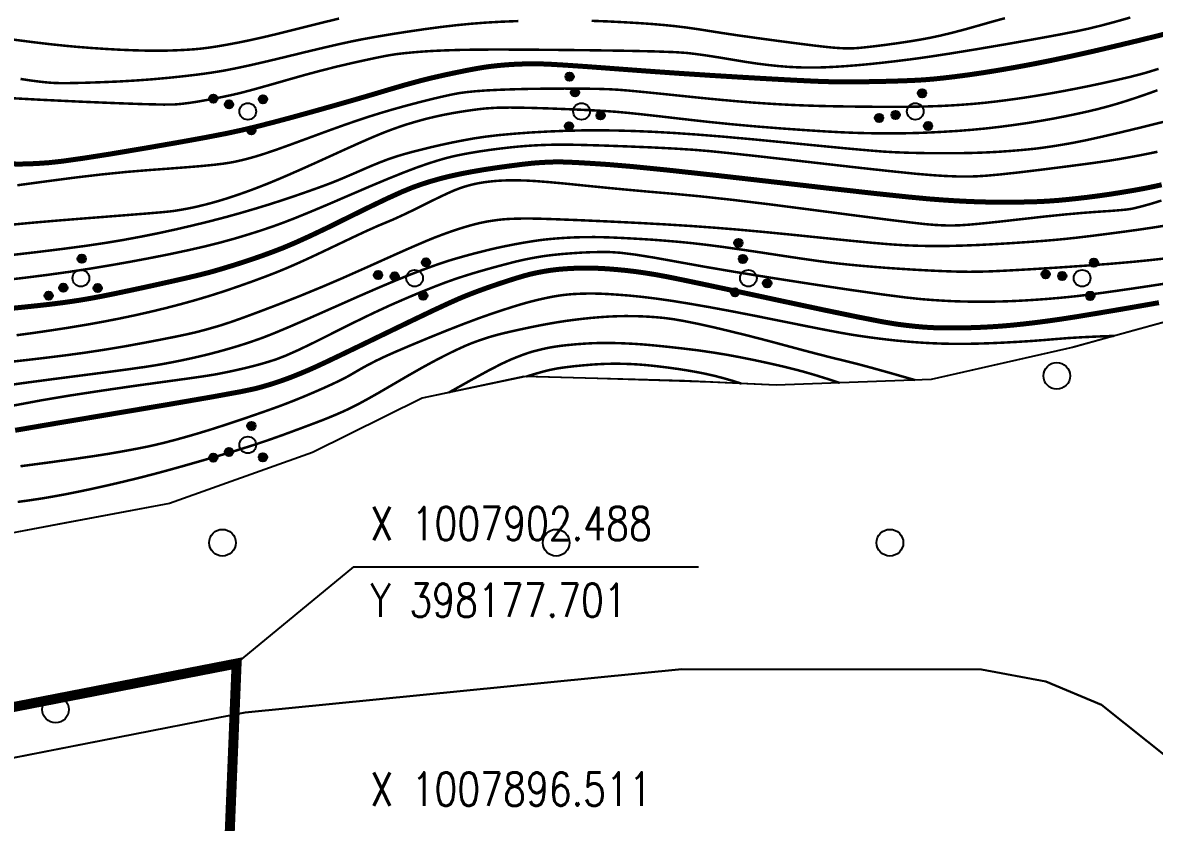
# Model space of a CAD drawing. Extents: x 396500 to 398250, y 1005980 to 1008200.
# Drawn here: x 398171.29 to 398205.2, y 1007897.73 to 1007921.7 of the extents above; entities that cross this region are included whole.
import ezdxf
from ezdxf.enums import TextEntityAlignment as Align

# ---------------------------------------------------------------- set-up
doc = ezdxf.new("R2010")
doc.units = 0
doc.header["$LTSCALE"] = 0.5
doc.layers.get('0').update_dxf_attribs({"linetype": 'CONTINUOUS'})
doc.layers.add('ASSIST', color=7, linetype='CONTINUOUS', plot=False)
for name, color, linetype in [('DGX', 2, 'CONTINUOUS'), ('DMTZ', 3, 'CONTINUOUS'), ('ZBTZ', 3, 'CONTINUOUS'), ('用地红线', 1, 'CONTINUOUS')]:
    doc.layers.add(name, color=color, linetype=linetype)
doc.styles.add('HZ', font='rs.shx', dxfattribs={"width": 0.8, "bigfont": 'hztxt.shx'})
doc.linetypes.add('10421', pattern='A,2,[150,AAA.SHX,S=1,R=0,X=0,Y=1],1e-11', length=2)
doc.linetypes.add('1161', pattern='A,0,[149,AAA.SHX,S=0.15,R=0,X=0,Y=0],-1.6', length=1.6)

# ---------------------------------------------------------------- blocks, each defined once
blk = doc.blocks.new('gc326')
blk.add_circle((0, 0), 0.8)
blk = doc.blocks.new('*U110')
at = {"linetype": 'Continuous'}
for points in [[(-0.25, 2.2), (-0.238, 2.123), (-0.238, 2.277)], [(-0.238, 2.277), (-0.202, 2.053), (-0.202, 2.347)], [(-0.202, 2.053), (-0.238, 2.277), (-0.238, 2.123)], [(-0.202, 2.347), (-0.147, 1.998), (-0.147, 2.402)], [(-0.147, 1.998), (-0.202, 2.347), (-0.202, 2.053)], [(-0.147, 2.402), (-0.077, 1.962), (-0.077, 2.438)], [(-0.077, 1.962), (-0.147, 2.402), (-0.147, 1.998)], [(-0.077, 2.438), (0, 1.95), (0, 2.45)], [(0, 1.95), (-0.077, 2.438), (-0.077, 1.962)], [(0, 2.45), (0.077, 1.962), (0.077, 2.438)], [(0.077, 1.962), (0, 2.45), (0, 1.95)], [(0.077, 2.438), (0.147, 1.998), (0.147, 2.402)], [(0.147, 1.998), (0.077, 2.438), (0.077, 1.962)], [(0.147, 2.402), (0.202, 2.053), (0.202, 2.347)], [(0.202, 2.053), (0.147, 2.402), (0.147, 1.998)], [(0.202, 2.347), (0.238, 2.123), (0.238, 2.277)], [(0.238, 2.123), (0.202, 2.347), (0.202, 2.053)], [(0.25, 2.2), (0.238, 2.277), (0.238, 2.123)]]:
    blk.add_solid(points, dxfattribs=at)
blk = doc.blocks.new('*U109')
at = {"linetype": 'Continuous'}
for points in [[(-0.202, 1.347), (-0.147, 0.998), (-0.147, 1.402)], [(-0.147, 1.402), (-0.077, 0.962), (-0.077, 1.438)], [(-0.077, 0.962), (-0.147, 1.402), (-0.147, 0.998)], [(-0.077, 1.438), (0, 0.95), (0, 1.45)], [(0, 0.95), (-0.077, 1.438), (-0.077, 0.962)], [(0, 1.45), (0.077, 0.962), (0.077, 1.438)], [(0.077, 0.962), (0, 1.45), (0, 0.95)], [(0.077, 1.438), (0.147, 0.998), (0.147, 1.402)], [(0.147, 0.998), (0.077, 1.438), (0.077, 0.962)], [(0.147, 1.402), (0.202, 1.053), (0.202, 1.347)], [(0.202, 1.053), (0.147, 1.402), (0.147, 0.998)], [(-0.25, 1.2), (-0.238, 1.123), (-0.238, 1.277)], [(-0.238, 1.277), (-0.202, 1.053), (-0.202, 1.347)], [(-0.202, 1.053), (-0.238, 1.277), (-0.238, 1.123)], [(-0.147, 0.998), (-0.202, 1.347), (-0.202, 1.053)], [(0.202, 1.347), (0.238, 1.123), (0.238, 1.277)], [(0.238, 1.123), (0.202, 1.347), (0.202, 1.053)], [(0.25, 1.2), (0.238, 1.277), (0.238, 1.123)]]:
    blk.add_solid(points, dxfattribs=at)
blk = doc.blocks.new('*U108')
at = {"linetype": 'Continuous'}
for points in [[(-1.25, -0.6), (-1.238, -0.677), (-1.238, -0.523)], [(-1.238, -0.523), (-1.202, -0.747), (-1.202, -0.453)], [(-1.202, -0.747), (-1.238, -0.523), (-1.238, -0.677)], [(-1.202, -0.453), (-1.147, -0.802), (-1.147, -0.398)], [(-1.147, -0.802), (-1.202, -0.453), (-1.202, -0.747)], [(-1.147, -0.398), (-1.077, -0.838), (-1.077, -0.362)], [(-1.077, -0.838), (-1.147, -0.398), (-1.147, -0.802)], [(-1.077, -0.362), (-1, -0.85), (-1, -0.35)], [(-1, -0.85), (-1.077, -0.362), (-1.077, -0.838)], [(-1, -0.35), (-0.923, -0.838), (-0.923, -0.362)], [(-0.923, -0.838), (-1, -0.35), (-1, -0.85)], [(-0.923, -0.362), (-0.853, -0.802), (-0.853, -0.398)], [(-0.853, -0.802), (-0.923, -0.362), (-0.923, -0.838)], [(-0.853, -0.398), (-0.798, -0.747), (-0.798, -0.453)], [(-0.798, -0.747), (-0.853, -0.398), (-0.853, -0.802)], [(-0.798, -0.453), (-0.762, -0.677), (-0.762, -0.523)], [(-0.762, -0.677), (-0.798, -0.453), (-0.798, -0.747)], [(-0.75, -0.6), (-0.762, -0.523), (-0.762, -0.677)]]:
    blk.add_solid(points, dxfattribs=at)
blk = doc.blocks.new('*U107')
at = {"linetype": 'Continuous'}
for points in [[(0.75, -0.6), (0.762, -0.677), (0.762, -0.523)], [(0.762, -0.523), (0.798, -0.747), (0.798, -0.453)], [(0.798, -0.747), (0.762, -0.523), (0.762, -0.677)], [(0.798, -0.453), (0.853, -0.802), (0.853, -0.398)], [(0.853, -0.802), (0.798, -0.453), (0.798, -0.747)], [(0.853, -0.398), (0.923, -0.838), (0.923, -0.362)], [(0.923, -0.838), (0.853, -0.398), (0.853, -0.802)], [(0.923, -0.362), (1, -0.85), (1, -0.35)], [(1, -0.85), (0.923, -0.362), (0.923, -0.838)], [(1, -0.35), (1.077, -0.838), (1.077, -0.362)], [(1.077, -0.838), (1, -0.35), (1, -0.85)], [(1.077, -0.362), (1.147, -0.802), (1.147, -0.398)], [(1.147, -0.802), (1.077, -0.362), (1.077, -0.838)], [(1.147, -0.398), (1.202, -0.747), (1.202, -0.453)], [(1.202, -0.747), (1.147, -0.398), (1.147, -0.802)], [(1.202, -0.453), (1.238, -0.677), (1.238, -0.523)], [(1.238, -0.677), (1.202, -0.453), (1.202, -0.747)], [(1.25, -0.6), (1.238, -0.523), (1.238, -0.677)]]:
    blk.add_solid(points, dxfattribs=at)
blk = doc.blocks.new('gc160')
for centre, radius in [((0, 2.2), 0.25), ((0, 1.2), 0.25), ((0, 0), 0.5), ((-1, -0.6), 0.25), ((1, -0.6), 0.25)]:
    blk.add_circle(centre, radius)
at = {"linetype": 'Continuous'}
for name in ['*U110', '*U109', '*U108', '*U107']:
    blk.add_blockref(name, (0, 0), dxfattribs=at)

msp = doc.modelspace()

# ---------------------------------------------------------------- linework, layer by layer
at = {"layer": 'ASSIST', "linetype": '1161', "flags": 128}
msp.add_lwpolyline([(398142.02, 1007800), (398142.399, 1007801.54), (398142.633, 1007802.773), (398142.931, 1007803.579), (398144.715, 1007805.754), (398145.584, 1007806.956), (398146.799, 1007807.848), (398147.861, 1007808.093), (398149.129, 1007808.343), (398150.764, 1007808.784), (398151.939, 1007809.304), (398152.806, 1007810.069), (398152.944, 1007810.789), (398152.788, 1007811.606), (398151.833, 1007813.402), (398150.283, 1007816.089), (398149.271, 1007817.523), (398148.366, 1007819.301), (398147.802, 1007820.892), (398147.709, 1007822.194), (398147.751, 1007823.22), (398147.993, 1007825.125), (398148.563, 1007828.764), (398148.89, 1007831.01), (398148.677, 1007833.131), (398148.356, 1007835.297), (398148.501, 1007837.554), (398148.576, 1007837.886), (398149.025, 1007838.785), (398149.904, 1007840.345), (398150.85, 1007841.759), (398152.198, 1007842.928), (398153.283, 1007843.843), (398154.353, 1007844.354), (398156.242, 1007844.174), (398157.251, 1007844.031), (398159.807, 1007843.503), (398162.288, 1007842.879), (398163.871, 1007842.482), (398165.328, 1007841.983), (398166.696, 1007841.514), (398168.45, 1007840.912), (398173.781, 1007839.09), (398176.049, 1007838.337), (398178.161, 1007837.694), (398180.78, 1007836.928), (398182.566, 1007836.552), (398184.62, 1007836.189), (398186.394, 1007835.99), (398187.912, 1007836.12), (398189.201, 1007837.141), (398189.776, 1007838.251), (398190.12, 1007840.29), (398190.17, 1007842.598), (398190.403, 1007844.951), (398189.043, 1007847.627), (398186.439, 1007850.026), (398182.225, 1007851.659), (398179.103, 1007852.385), (398176.647, 1007852.937), (398174.727, 1007853.334), (398173.11, 1007853.669), (398168.439, 1007854.649), (398165.563, 1007855.29), (398158.789, 1007856.801), (398153.979, 1007858.808), (398149.396, 1007860.72), (398144.127, 1007864.7), (398142.759, 1007865.981), (398141.282, 1007867.363), (398140.55, 1007868.563), (398140.208, 1007869.78), (398140.511, 1007870.688), (398141.35, 1007871.773), (398142.86, 1007872.958), (398144.688, 1007874.352), (398146.121, 1007875.954), (398147.886, 1007878.704), (398148.807, 1007881.026), (398149.69, 1007882.6), (398150.822, 1007883.944), (398152.833, 1007885.552), (398155.084, 1007887.155), (398157.453, 1007888.399), (398159.821, 1007889.906), (398164.065, 1007891.774), (398167.151, 1007892.546), (398170.237, 1007892.763), (398172.231, 1007893.077), (398178.906, 1007894.329), (398187.893, 1007896.515), (398196.105, 1007897.363), (398198.497, 1007897.051), (398200.566, 1007896.587), (398204.507, 1007893.102), (398206.423, 1007891.187), (398209.498, 1007887.729), (398210.612, 1007887.806), (398213.195, 1007888.289), (398215.918, 1007889.203), (398220.573, 1007891.299), (398223.366, 1007894.936), (398225.772, 1007898.967), (398226.909, 1007900.593), (398227.45, 1007901.366), (398230.002, 1007904.286), (398230.914, 1007907.707), (398230.508, 1007910.965), (398230.735, 1007912.853), (398231.346, 1007914.53), (398231.704, 1007915.899), (398231.592, 1007917.4), (398230.516, 1007919.105), (398228.421, 1007920.266), (398226.188, 1007921.034), (398222.702, 1007920.758), (398220.157, 1007919.683), (398213.382, 1007916.314), (398211.653, 1007915.256), (398209.807, 1007914.296), (398207.213, 1007913.194), (398202.736, 1007911.958), (398198.513, 1007911.002), (398193.866, 1007910.829), (398191.118, 1007910.959), (398186.311, 1007911.089), (398183.26, 1007910.44), (398179.978, 1007908.815), (398175.69, 1007907.289), (398170.96, 1007906.391), (398164.865, 1007905.89), (398161.238, 1007904.319), (398157.823, 1007902.535), (398156.043, 1007901.477), (398153.127, 1007900.483), (398149.688, 1007899.603), (398147.117, 1007899.74), (398147.354, 1007906.259), (398146.727, 1007907.847), (398146.513, 1007910.403), (398146.692, 1007913.316), (398146.601, 1007914.543), (398146.316, 1007915.086), (398146.17, 1007915.27), (398146.043, 1007915.397), (398143.818, 1007916.025), (398133.841, 1007918.172), (398117.646, 1007921.722), (398115.495, 1007921.191), (398113.43, 1007918.324), (398111.271, 1007914.72), (398111.659, 1007911.426), (398111.138, 1007910.755), (398109.996, 1007910.755), (398105.411, 1007912.155), (398094.726, 1007914.446), (398089.329, 1007915.756), (398084.446, 1007917.001), (398081.014, 1007918.354), (398077.754, 1007918.158), (398074.291, 1007917.473), (398072.136, 1007917.258), (398058.971, 1007918.699), (398029.655, 1007921.908), (398021.04, 1007925.602), (398010.909, 1007927.444), (398008.421, 1007927.59), (398003.074, 1007927.335), (398001.194, 1007927.455), (398000.225, 1007927.796), (398000.036, 1007927.87)], dxfattribs=at)
msp.add_lwpolyline([(398132.661, 1007881.738), (398132.769, 1007881.211), (398133.601, 1007881.382), (398141.608, 1007884.583), (398151.23, 1007892.921), (398158.425, 1007896.587), (398163.813, 1007898.255), (398177.222, 1007900.881), (398177.958, 1007901.025), (398191.043, 1007902.318), (398200.023, 1007902.31), (398201.946, 1007901.951), (398203.618, 1007901.246), (398205.682, 1007899.601), (398206.826, 1007899.011), (398207.95, 1007898.859), (398209.865, 1007899.317), (398212.589, 1007899.098), (398217.064, 1007898.694), (398219.194, 1007897.824), (398222.834, 1007896.238), (398223.944, 1007895.904), (398224.634, 1007897.06), (398225.745, 1007898.921), (398226.106, 1007899.445), (398226.924, 1007900.614), (398227.45, 1007901.366), (398230.002, 1007904.286), (398230.914, 1007907.707), (398230.508, 1007910.965), (398230.699, 1007912.754), (398231.704, 1007915.899), (398231.592, 1007917.4), (398230.516, 1007919.105), (398229.126, 1007919.934), (398228.364, 1007920.293), (398226.188, 1007921.034), (398222.702, 1007920.758), (398220.333, 1007919.758), (398217.519, 1007918.372), (398213.382, 1007916.314), (398211.653, 1007915.256), (398209.807, 1007914.296), (398207.373, 1007913.262), (398207.213, 1007913.194), (398204.586, 1007912.469), (398202.788, 1007911.973), (398198.513, 1007911.002), (398193.866, 1007910.829), (398191.904, 1007910.922), (398188.508, 1007911.029), (398186.37, 1007911.087), (398183.26, 1007910.44), (398179.978, 1007908.815), (398175.69, 1007907.289), (398172.537, 1007906.691), (398170.96, 1007906.391), (398167.695, 1007906.125), (398165.559, 1007905.947), (398164.865, 1007905.89), (398162.556, 1007904.889), (398161.238, 1007904.319), (398160.364, 1007903.862), (398157.823, 1007902.535), (398156.043, 1007901.477), (398153.127, 1007900.483), (398149.688, 1007899.603), (398147.117, 1007899.74), (398144.548, 1007900.78), (398142.464, 1007902.458), (398141.154, 1007903.579), (398139.568, 1007904.619), (398138.101, 1007904.746), (398137.148, 1007904.882), (398134.27, 1007905.083), (398133.061, 1007904.507), (398132.744, 1007903.558), (398133.412, 1007901.892), (398134.133, 1007899.746), (398133.579, 1007896.877), (398132.456, 1007895.241)], close=True, dxfattribs=at)
at = {"layer": 'DGX', "linetype": 'Continuous', "const_width": 0.075}
for points in [[(398204.48, 1007921.852), (398204.021, 1007921.722), (398203.617, 1007921.614), (398203.267, 1007921.527), (398202.866, 1007921.44), (398202.311, 1007921.332), (398201.602, 1007921.202), (398200.738, 1007921.049), (398199.857, 1007920.899), (398199.095, 1007920.775), (398198.453, 1007920.676), (398197.931, 1007920.603), (398197.482, 1007920.547), (398197.059, 1007920.498), (398196.664, 1007920.456), (398196.295, 1007920.422), (398195.951, 1007920.395), (398195.63, 1007920.374), (398195.332, 1007920.36), (398195.057, 1007920.352), (398194.791, 1007920.352), (398194.516, 1007920.359), (398194.235, 1007920.373), (398193.946, 1007920.396), (398193.638, 1007920.428), (398193.298, 1007920.471), (398192.928, 1007920.526), (398192.527, 1007920.593), (398192.131, 1007920.659), (398191.779, 1007920.714), (398191.469, 1007920.757), (398191.203, 1007920.789), (398190.836, 1007920.814), (398190.227, 1007920.836), (398189.375, 1007920.855), (398188.28, 1007920.871), (398187.154, 1007920.883), (398186.21, 1007920.89), (398185.447, 1007920.892), (398184.866, 1007920.889), (398184.399, 1007920.881), (398183.98, 1007920.868), (398183.608, 1007920.852), (398183.284, 1007920.832), (398183, 1007920.809), (398182.749, 1007920.785), (398182.531, 1007920.76), (398182.345, 1007920.733), (398182.144, 1007920.697), (398181.88, 1007920.644), (398181.553, 1007920.574), (398181.162, 1007920.488), (398180.727, 1007920.386), (398180.265, 1007920.27), (398179.776, 1007920.139), (398179.26, 1007919.993), (398178.773, 1007919.853), (398178.371, 1007919.74), (398178.054, 1007919.653), (398177.822, 1007919.593), (398177.618, 1007919.544), (398177.385, 1007919.494), (398177.125, 1007919.44), (398176.836, 1007919.385), (398176.547, 1007919.333), (398176.286, 1007919.293), (398176.052, 1007919.264), (398175.847, 1007919.246), (398175.524, 1007919.242), (398174.942, 1007919.255), (398174.098, 1007919.285), (398172.993, 1007919.331), (398171.826, 1007919.387), (398170.795, 1007919.443)], [(398171.13, 1007916.824), (398171.965, 1007916.937), (398172.846, 1007917.053), (398173.662, 1007917.149), (398174.413, 1007917.225), (398175.099, 1007917.281), (398175.699, 1007917.325), (398176.195, 1007917.363), (398176.585, 1007917.395), (398176.871, 1007917.422), (398177.09, 1007917.445), (398177.283, 1007917.469), (398177.45, 1007917.493), (398177.59, 1007917.518), (398177.727, 1007917.546), (398177.884, 1007917.583), (398178.06, 1007917.628), (398178.255, 1007917.682), (398178.509, 1007917.76), (398178.859, 1007917.878), (398179.305, 1007918.038), (398179.849, 1007918.238), (398180.408, 1007918.444), (398180.903, 1007918.622), (398181.333, 1007918.771), (398181.698, 1007918.891), (398182.04, 1007918.997), (398182.4, 1007919.103), (398182.777, 1007919.208), (398183.172, 1007919.312), (398183.549, 1007919.407), (398183.875, 1007919.484), (398184.149, 1007919.544), (398184.37, 1007919.586), (398184.592, 1007919.616), (398184.867, 1007919.643), (398185.194, 1007919.667), (398185.575, 1007919.686), (398186.002, 1007919.701), (398186.47, 1007919.713), (398186.978, 1007919.719), (398187.528, 1007919.722), (398188.057, 1007919.72), (398188.504, 1007919.714), (398188.869, 1007919.702), (398189.151, 1007919.686), (398189.448, 1007919.662), (398189.854, 1007919.623), (398190.37, 1007919.572), (398190.996, 1007919.507), (398191.642, 1007919.44), (398192.222, 1007919.384), (398192.734, 1007919.338), (398193.18, 1007919.302), (398193.586, 1007919.274), (398193.983, 1007919.25), (398194.369, 1007919.23), (398194.746, 1007919.215), (398195.152, 1007919.202), (398195.628, 1007919.191), (398196.172, 1007919.183), (398196.786, 1007919.177), (398197.399, 1007919.175), (398197.941, 1007919.178), (398198.412, 1007919.187), (398198.812, 1007919.201), (398199.169, 1007919.22), (398199.509, 1007919.243), (398199.834, 1007919.269), (398200.142, 1007919.299), (398200.448, 1007919.334), (398200.763, 1007919.374), (398201.089, 1007919.419), (398201.426, 1007919.468), (398201.772, 1007919.524), (398202.129, 1007919.585), (398202.497, 1007919.652), (398202.876, 1007919.725), (398203.264, 1007919.803), (398203.659, 1007919.887), (398204.063, 1007919.977), (398204.474, 1007920.072), (398204.894, 1007920.181), (398205.326, 1007920.313)], [(398170.896, 1007915.636), (398171.555, 1007915.699), (398172.373, 1007915.769), (398173.349, 1007915.847), (398174.288, 1007915.92), (398174.993, 1007915.976), (398175.463, 1007916.016), (398175.699, 1007916.039), (398175.823, 1007916.055), (398175.958, 1007916.076), (398176.103, 1007916.101), (398176.259, 1007916.13), (398176.425, 1007916.164), (398176.6, 1007916.204), (398176.785, 1007916.25), (398176.98, 1007916.302), (398177.185, 1007916.36), (398177.404, 1007916.428), (398177.635, 1007916.503), (398177.88, 1007916.588), (398178.136, 1007916.68), (398178.403, 1007916.782), (398178.68, 1007916.892), (398178.968, 1007917.012), (398179.287, 1007917.149), (398179.66, 1007917.313), (398180.085, 1007917.504), (398180.563, 1007917.722), (398181.035, 1007917.937), (398181.442, 1007918.119), (398181.784, 1007918.268), (398182.061, 1007918.383), (398182.308, 1007918.479), (398182.56, 1007918.569), (398182.816, 1007918.654), (398183.078, 1007918.732), (398183.342, 1007918.805), (398183.607, 1007918.87), (398183.872, 1007918.928), (398184.138, 1007918.98), (398184.402, 1007919.025), (398184.661, 1007919.064), (398184.916, 1007919.099), (398185.165, 1007919.127), (398185.471, 1007919.147), (398185.892, 1007919.153), (398186.428, 1007919.146), (398187.081, 1007919.126), (398187.738, 1007919.1), (398188.289, 1007919.075), (398188.735, 1007919.05), (398189.074, 1007919.026), (398189.413, 1007918.995), (398189.857, 1007918.949), (398190.408, 1007918.887), (398191.063, 1007918.811), (398191.778, 1007918.73), (398192.505, 1007918.656), (398193.244, 1007918.589), (398193.995, 1007918.529), (398194.705, 1007918.479), (398195.321, 1007918.439), (398195.843, 1007918.411), (398196.271, 1007918.394), (398196.65, 1007918.384), (398197.023, 1007918.379), (398197.391, 1007918.379), (398197.753, 1007918.383), (398198.12, 1007918.392), (398198.502, 1007918.407), (398198.897, 1007918.428), (398199.307, 1007918.453), (398199.724, 1007918.486), (398200.142, 1007918.526), (398200.561, 1007918.574), (398200.98, 1007918.629), (398201.393, 1007918.689), (398201.791, 1007918.754), (398202.174, 1007918.822), (398202.543, 1007918.894), (398202.884, 1007918.965), (398203.185, 1007919.031), (398203.446, 1007919.093), (398203.666, 1007919.149), (398203.867, 1007919.204), (398204.066, 1007919.261), (398204.266, 1007919.322), (398204.464, 1007919.385), (398204.665, 1007919.451), (398204.87, 1007919.521), (398205.079, 1007919.595), (398205.294, 1007919.672)], [(398170.741, 1007914.708), (398171.677, 1007914.816), (398172.496, 1007914.917), (398173.198, 1007915.01), (398173.784, 1007915.098), (398174.311, 1007915.186), (398174.84, 1007915.284), (398175.37, 1007915.39), (398175.9, 1007915.506), (398176.419, 1007915.627), (398176.913, 1007915.749), (398177.383, 1007915.871), (398177.827, 1007915.995), (398178.253, 1007916.12), (398178.665, 1007916.246), (398179.063, 1007916.374), (398179.447, 1007916.503), (398179.799, 1007916.625), (398180.099, 1007916.732), (398180.348, 1007916.822), (398180.546, 1007916.897), (398180.732, 1007916.972), (398180.947, 1007917.062), (398181.19, 1007917.166), (398181.462, 1007917.285), (398181.737, 1007917.404), (398181.988, 1007917.507), (398182.215, 1007917.594), (398182.42, 1007917.665), (398182.631, 1007917.731), (398182.879, 1007917.801), (398183.164, 1007917.875), (398183.486, 1007917.955), (398183.824, 1007918.033), (398184.157, 1007918.105), (398184.486, 1007918.169), (398184.809, 1007918.228), (398185.156, 1007918.28), (398185.553, 1007918.327), (398186.001, 1007918.368), (398186.5, 1007918.405), (398187.019, 1007918.434), (398187.53, 1007918.455), (398188.033, 1007918.468), (398188.526, 1007918.472), (398189.035, 1007918.466), (398189.582, 1007918.451), (398190.169, 1007918.427), (398190.794, 1007918.392), (398191.494, 1007918.344), (398192.304, 1007918.279), (398193.224, 1007918.196), (398194.254, 1007918.096), (398195.244, 1007917.999), (398196.044, 1007917.922), (398196.654, 1007917.868), (398197.073, 1007917.834), (398197.42, 1007917.814), (398197.815, 1007917.799), (398198.256, 1007917.789), (398198.743, 1007917.784), (398199.238, 1007917.784), (398199.698, 1007917.792), (398200.123, 1007917.806), (398200.514, 1007917.826), (398200.87, 1007917.851), (398201.189, 1007917.877), (398201.471, 1007917.904), (398201.717, 1007917.931), (398201.953, 1007917.963), (398202.208, 1007918.001), (398202.481, 1007918.046), (398202.774, 1007918.098), (398203.13, 1007918.169), (398203.596, 1007918.272), (398204.171, 1007918.405), (398204.855, 1007918.57), (398205.543, 1007918.741)], [(398170.567, 1007913.961), (398171.313, 1007914.047), (398172.021, 1007914.136), (398172.691, 1007914.229), (398173.322, 1007914.326), (398173.929, 1007914.427), (398174.527, 1007914.533), (398175.116, 1007914.644), (398175.697, 1007914.759), (398176.251, 1007914.877), (398176.762, 1007914.994), (398177.23, 1007915.112), (398177.654, 1007915.229), (398178.046, 1007915.347), (398178.416, 1007915.464), (398178.763, 1007915.581), (398179.089, 1007915.699), (398179.448, 1007915.838), (398179.899, 1007916.022), (398180.441, 1007916.25), (398181.074, 1007916.523), (398181.709, 1007916.796), (398182.256, 1007917.025), (398182.716, 1007917.21), (398183.089, 1007917.352), (398183.406, 1007917.463), (398183.697, 1007917.557), (398183.962, 1007917.634), (398184.203, 1007917.694), (398184.44, 1007917.744), (398184.698, 1007917.792), (398184.976, 1007917.838), (398185.274, 1007917.882), (398185.573, 1007917.921), (398185.854, 1007917.954), (398186.116, 1007917.981), (398186.36, 1007918.001), (398186.595, 1007918.017), (398186.833, 1007918.029), (398187.072, 1007918.037), (398187.313, 1007918.042), (398187.625, 1007918.042), (398188.08, 1007918.032), (398188.675, 1007918.015), (398189.412, 1007917.988), (398190.172, 1007917.957), (398190.834, 1007917.923), (398191.398, 1007917.887), (398191.866, 1007917.848), (398192.392, 1007917.795), (398193.133, 1007917.715), (398194.088, 1007917.608), (398195.258, 1007917.474), (398196.423, 1007917.341), (398197.363, 1007917.239), (398198.079, 1007917.166), (398198.57, 1007917.125), (398198.934, 1007917.102), (398199.269, 1007917.089), (398199.575, 1007917.085), (398199.851, 1007917.091), (398200.173, 1007917.111), (398200.616, 1007917.152), (398201.18, 1007917.214), (398201.865, 1007917.297), (398202.55, 1007917.384), (398203.116, 1007917.458), (398203.562, 1007917.519), (398203.888, 1007917.567), (398204.158, 1007917.611), (398204.436, 1007917.66), (398204.721, 1007917.713), (398205.014, 1007917.771), (398205.293, 1007917.828)], [(398171.108, 1007912.329), (398171.59, 1007912.394), (398172.127, 1007912.472), (398172.68, 1007912.557), (398173.209, 1007912.645), (398173.714, 1007912.736), (398174.195, 1007912.83), (398174.662, 1007912.928), (398175.121, 1007913.032), (398175.573, 1007913.141), (398176.018, 1007913.257), (398176.459, 1007913.379), (398176.898, 1007913.51), (398177.336, 1007913.65), (398177.771, 1007913.799), (398178.185, 1007913.946), (398178.558, 1007914.084), (398178.889, 1007914.212), (398179.178, 1007914.331), (398179.476, 1007914.46), (398179.836, 1007914.623), (398180.256, 1007914.82), (398180.736, 1007915.049), (398181.209, 1007915.274), (398181.605, 1007915.459), (398181.924, 1007915.602), (398182.166, 1007915.703), (398182.393, 1007915.798), (398182.664, 1007915.922), (398182.981, 1007916.073), (398183.342, 1007916.252), (398183.695, 1007916.427), (398183.987, 1007916.566), (398184.219, 1007916.669), (398184.389, 1007916.735), (398184.529, 1007916.781), (398184.67, 1007916.822), (398184.811, 1007916.857), (398184.952, 1007916.886), (398185.096, 1007916.911), (398185.248, 1007916.931), (398185.407, 1007916.948), (398185.573, 1007916.961), (398185.751, 1007916.969), (398185.945, 1007916.972), (398186.156, 1007916.971), (398186.383, 1007916.965), (398186.667, 1007916.949), (398187.051, 1007916.919), (398187.534, 1007916.875), (398188.116, 1007916.816), (398188.757, 1007916.752), (398189.417, 1007916.689), (398190.096, 1007916.628), (398190.793, 1007916.568), (398191.586, 1007916.493), (398192.549, 1007916.388), (398193.683, 1007916.251), (398194.988, 1007916.082), (398196.241, 1007915.918), (398197.219, 1007915.792), (398197.921, 1007915.706), (398198.347, 1007915.658), (398198.628, 1007915.635), (398198.894, 1007915.621), (398199.145, 1007915.618), (398199.382, 1007915.625), (398199.671, 1007915.645), (398200.08, 1007915.683), (398200.609, 1007915.739), (398201.259, 1007915.813), (398201.93, 1007915.888), (398202.527, 1007915.949), (398203.049, 1007915.996), (398203.496, 1007916.029), (398203.866, 1007916.053), (398204.157, 1007916.076), (398204.368, 1007916.096), (398204.5, 1007916.115), (398204.603, 1007916.137), (398204.728, 1007916.167), (398204.875, 1007916.206), (398205.044, 1007916.253), (398205.226, 1007916.307), (398205.414, 1007916.366)], [(398205.557, 1007915.619), (398205.179, 1007915.559), (398204.739, 1007915.494), (398204.237, 1007915.425), (398203.732, 1007915.359), (398203.283, 1007915.302), (398202.89, 1007915.255), (398202.554, 1007915.218), (398202.218, 1007915.186), (398201.825, 1007915.153), (398201.376, 1007915.12), (398200.87, 1007915.086), (398200.357, 1007915.056), (398199.887, 1007915.032), (398199.46, 1007915.016), (398199.077, 1007915.006), (398198.718, 1007915.003), (398198.369, 1007915.005), (398198.028, 1007915.013), (398197.695, 1007915.027), (398197.291, 1007915.053), (398196.737, 1007915.1), (398196.031, 1007915.168), (398195.174, 1007915.256), (398194.279, 1007915.348), (398193.458, 1007915.428), (398192.71, 1007915.496), (398192.036, 1007915.551), (398191.359, 1007915.6), (398190.599, 1007915.648), (398189.758, 1007915.694), (398188.835, 1007915.739), (398187.964, 1007915.778), (398187.278, 1007915.805), (398186.779, 1007915.822), (398186.465, 1007915.827), (398186.256, 1007915.826), (398186.071, 1007915.822), (398185.91, 1007915.817), (398185.773, 1007915.809), (398185.641, 1007915.798), (398185.499, 1007915.781), (398185.346, 1007915.759), (398185.181, 1007915.732), (398185.002, 1007915.695), (398184.804, 1007915.647), (398184.587, 1007915.586), (398184.351, 1007915.513), (398184.106, 1007915.431), (398183.863, 1007915.343), (398183.621, 1007915.251), (398183.381, 1007915.153), (398183.087, 1007915.027), (398182.685, 1007914.851), (398182.176, 1007914.623), (398181.559, 1007914.345), (398180.893, 1007914.049), (398180.237, 1007913.768), (398179.59, 1007913.502), (398178.954, 1007913.252), (398178.373, 1007913.031), (398177.893, 1007912.853), (398177.514, 1007912.719), (398177.236, 1007912.628), (398177.014, 1007912.563), (398176.803, 1007912.503), (398176.604, 1007912.45), (398176.416, 1007912.403), (398176.185, 1007912.351), (398175.857, 1007912.282), (398175.432, 1007912.198), (398174.909, 1007912.098), (398174.335, 1007911.993), (398173.757, 1007911.897), (398173.174, 1007911.808), (398172.586, 1007911.728), (398172.006, 1007911.656), (398171.449, 1007911.59), (398170.914, 1007911.53)], [(398170.657, 1007910.804), (398171.392, 1007910.906), (398172.181, 1007911.011), (398173.025, 1007911.12), (398173.821, 1007911.223), (398174.466, 1007911.309), (398174.96, 1007911.379), (398175.303, 1007911.433), (398175.571, 1007911.481), (398175.84, 1007911.532), (398176.109, 1007911.587), (398176.378, 1007911.645), (398176.647, 1007911.707), (398176.915, 1007911.773), (398177.181, 1007911.843), (398177.445, 1007911.917), (398177.708, 1007911.994), (398177.97, 1007912.077), (398178.231, 1007912.165), (398178.491, 1007912.257), (398178.819, 1007912.386), (398179.284, 1007912.581), (398179.886, 1007912.842), (398180.625, 1007913.169), (398181.376, 1007913.502), (398182.014, 1007913.779), (398182.539, 1007914), (398182.95, 1007914.164), (398183.283, 1007914.291), (398183.573, 1007914.398), (398183.821, 1007914.485), (398184.025, 1007914.552), (398184.22, 1007914.612), (398184.437, 1007914.674), (398184.678, 1007914.741), (398184.942, 1007914.81), (398185.216, 1007914.879), (398185.489, 1007914.943), (398185.762, 1007915.001), (398186.033, 1007915.054), (398186.292, 1007915.101), (398186.528, 1007915.14), (398186.74, 1007915.172), (398186.93, 1007915.196), (398187.109, 1007915.214), (398187.289, 1007915.23), (398187.472, 1007915.243), (398187.656, 1007915.254), (398187.843, 1007915.262), (398188.034, 1007915.267), (398188.23, 1007915.27), (398188.43, 1007915.271), (398188.66, 1007915.267), (398188.949, 1007915.258), (398189.296, 1007915.242), (398189.701, 1007915.22), (398190.13, 1007915.194), (398190.549, 1007915.162), (398190.957, 1007915.127), (398191.356, 1007915.088), (398191.786, 1007915.038), (398192.289, 1007914.973), (398192.865, 1007914.891), (398193.514, 1007914.794), (398194.148, 1007914.697), (398194.681, 1007914.618), (398195.114, 1007914.556), (398195.446, 1007914.512), (398195.74, 1007914.478), (398196.061, 1007914.444), (398196.408, 1007914.411), (398196.781, 1007914.379), (398197.176, 1007914.348), (398197.587, 1007914.32), (398198.014, 1007914.293), (398198.458, 1007914.269), (398198.891, 1007914.249), (398199.283, 1007914.236), (398199.636, 1007914.231), (398199.949, 1007914.233), (398200.315, 1007914.244), (398200.827, 1007914.269), (398201.486, 1007914.306), (398202.29, 1007914.356), (398203.124, 1007914.413), (398203.871, 1007914.469), (398204.53, 1007914.526), (398205.103, 1007914.583), (398205.605, 1007914.639)], [(398170.875, 1007910.195), (398171.855, 1007910.379), (398172.69, 1007910.519), (398173.433, 1007910.633), (398174.14, 1007910.738), (398174.811, 1007910.834), (398175.445, 1007910.921), (398176.006, 1007910.998), (398176.459, 1007911.061), (398176.803, 1007911.112), (398177.039, 1007911.15), (398177.229, 1007911.186), (398177.439, 1007911.228), (398177.667, 1007911.278), (398177.915, 1007911.334), (398178.169, 1007911.396), (398178.415, 1007911.462), (398178.654, 1007911.532), (398178.885, 1007911.606), (398179.163, 1007911.713), (398179.543, 1007911.881), (398180.023, 1007912.112), (398180.605, 1007912.404), (398181.217, 1007912.711), (398181.787, 1007912.988), (398182.316, 1007913.233), (398182.805, 1007913.446), (398183.246, 1007913.631), (398183.637, 1007913.787), (398183.977, 1007913.917), (398184.265, 1007914.019), (398184.531, 1007914.106), (398184.802, 1007914.19), (398185.079, 1007914.271), (398185.361, 1007914.35), (398185.628, 1007914.422), (398185.856, 1007914.482), (398186.046, 1007914.53), (398186.197, 1007914.567), (398186.335, 1007914.597), (398186.484, 1007914.627), (398186.643, 1007914.657), (398186.813, 1007914.686), (398187.003, 1007914.714), (398187.224, 1007914.74), (398187.476, 1007914.765), (398187.758, 1007914.787), (398188.051, 1007914.806), (398188.334, 1007914.818), (398188.61, 1007914.823), (398188.876, 1007914.822), (398189.199, 1007914.801), (398189.641, 1007914.746), (398190.204, 1007914.656), (398190.888, 1007914.533), (398191.698, 1007914.386), (398192.644, 1007914.225), (398193.724, 1007914.05), (398194.938, 1007913.861), (398196.105, 1007913.686), (398197.041, 1007913.553), (398197.748, 1007913.461), (398198.224, 1007913.41), (398198.572, 1007913.383), (398198.896, 1007913.363), (398199.194, 1007913.348), (398199.467, 1007913.34), (398199.727, 1007913.335), (398199.985, 1007913.334), (398200.241, 1007913.335), (398200.496, 1007913.338), (398200.76, 1007913.345), (398201.044, 1007913.357), (398201.348, 1007913.373), (398201.673, 1007913.394), (398202.001, 1007913.418), (398202.317, 1007913.445), (398202.621, 1007913.474), (398202.912, 1007913.505), (398203.231, 1007913.545), (398203.616, 1007913.596), (398204.068, 1007913.659), (398204.585, 1007913.734), (398205.101, 1007913.811), (398205.546, 1007913.88)], [(398204.005, 1007912.309), (398203.491, 1007912.29), (398203.025, 1007912.268), (398202.606, 1007912.243), (398202.234, 1007912.213), (398201.879, 1007912.183), (398201.507, 1007912.155), (398201.12, 1007912.131), (398200.717, 1007912.109), (398200.324, 1007912.091), (398199.968, 1007912.079), (398199.647, 1007912.072), (398199.363, 1007912.07), (398199.097, 1007912.072), (398198.83, 1007912.078), (398198.562, 1007912.088), (398198.294, 1007912.102), (398198.026, 1007912.12), (398197.756, 1007912.142), (398197.484, 1007912.167), (398197.212, 1007912.197), (398196.941, 1007912.23), (398196.674, 1007912.265), (398196.412, 1007912.302), (398196.153, 1007912.342), (398195.826, 1007912.398), (398195.36, 1007912.486), (398194.753, 1007912.605), (398194.007, 1007912.756), (398193.224, 1007912.913), (398192.508, 1007913.052), (398191.86, 1007913.172), (398191.278, 1007913.273), (398190.754, 1007913.358), (398190.278, 1007913.426), (398189.85, 1007913.479), (398189.469, 1007913.517), (398189.135, 1007913.543), (398188.845, 1007913.562), (398188.602, 1007913.574), (398188.403, 1007913.578), (398188.231, 1007913.578), (398188.067, 1007913.575), (398187.911, 1007913.569), (398187.763, 1007913.561), (398187.617, 1007913.548), (398187.468, 1007913.531), (398187.317, 1007913.509), (398187.163, 1007913.483), (398187.003, 1007913.451), (398186.833, 1007913.414), (398186.654, 1007913.372), (398186.466, 1007913.324), (398186.251, 1007913.264), (398185.991, 1007913.185), (398185.686, 1007913.087), (398185.336, 1007912.971), (398184.938, 1007912.831), (398184.489, 1007912.662), (398183.988, 1007912.466), (398183.436, 1007912.242), (398182.906, 1007912.021), (398182.472, 1007911.836), (398182.134, 1007911.685), (398181.891, 1007911.569), (398181.702, 1007911.472), (398181.523, 1007911.377), (398181.356, 1007911.282), (398181.2, 1007911.19), (398181.029, 1007911.092), (398180.82, 1007910.984), (398180.572, 1007910.865), (398180.285, 1007910.735), (398179.985, 1007910.604), (398179.701, 1007910.484), (398179.431, 1007910.374), (398179.175, 1007910.274), (398178.902, 1007910.172), (398178.579, 1007910.057), (398178.207, 1007909.927), (398177.785, 1007909.783), (398177.352, 1007909.639), (398176.943, 1007909.508), (398176.559, 1007909.39), (398176.201, 1007909.286), (398175.869, 1007909.194), (398175.566, 1007909.115), (398175.291, 1007909.048), (398175.044, 1007908.993), (398174.795, 1007908.943), (398174.516, 1007908.89), (398174.206, 1007908.834), (398173.865, 1007908.775), (398173.433, 1007908.707), (398172.849, 1007908.622), (398172.113, 1007908.52), (398171.225, 1007908.402)], [(398198.03, 1007910.984), (398197.326, 1007911.186), (398196.735, 1007911.351), (398196.259, 1007911.479), (398195.896, 1007911.569), (398195.557, 1007911.651), (398195.154, 1007911.754), (398194.684, 1007911.877), (398194.149, 1007912.021), (398193.59, 1007912.171), (398193.046, 1007912.311), (398192.517, 1007912.442), (398192.004, 1007912.564), (398191.532, 1007912.669), (398191.126, 1007912.751), (398190.787, 1007912.81), (398190.514, 1007912.846), (398190.276, 1007912.868), (398190.04, 1007912.885), (398189.806, 1007912.896), (398189.575, 1007912.902), (398189.341, 1007912.903), (398189.102, 1007912.898), (398188.856, 1007912.888), (398188.603, 1007912.871), (398188.345, 1007912.85), (398188.084, 1007912.823), (398187.819, 1007912.791), (398187.55, 1007912.755), (398187.269, 1007912.711), (398186.968, 1007912.658), (398186.648, 1007912.596), (398186.307, 1007912.525), (398185.982, 1007912.454), (398185.706, 1007912.39), (398185.48, 1007912.332), (398185.304, 1007912.282), (398185.155, 1007912.235), (398185.008, 1007912.186), (398184.865, 1007912.135), (398184.724, 1007912.082), (398184.568, 1007912.017), (398184.377, 1007911.931), (398184.152, 1007911.824), (398183.893, 1007911.695), (398183.592, 1007911.538), (398183.243, 1007911.347), (398182.846, 1007911.121), (398182.4, 1007910.861), (398181.965, 1007910.607), (398181.598, 1007910.4), (398181.3, 1007910.239), (398181.071, 1007910.125), (398180.876, 1007910.035), (398180.679, 1007909.949), (398180.48, 1007909.866), (398180.28, 1007909.786), (398180.053, 1007909.699), (398179.774, 1007909.594), (398179.443, 1007909.471), (398179.061, 1007909.33), (398178.634, 1007909.179), (398178.172, 1007909.025), (398177.675, 1007908.868), (398177.143, 1007908.709), (398176.618, 1007908.556), (398176.141, 1007908.42), (398175.712, 1007908.3), (398175.331, 1007908.196), (398174.965, 1007908.101), (398174.581, 1007908.005), (398174.179, 1007907.908), (398173.758, 1007907.811), (398173.34, 1007907.718), (398172.943, 1007907.635), (398172.569, 1007907.561), (398172.217, 1007907.496), (398171.871, 1007907.437), (398171.513, 1007907.383), (398171.143, 1007907.332)], [(398184.06, 1007910.61), (398184.707, 1007910.974), (398185.23, 1007911.26), (398185.628, 1007911.466), (398185.903, 1007911.594), (398186.105, 1007911.676), (398186.284, 1007911.744), (398186.44, 1007911.799), (398186.574, 1007911.84), (398186.7, 1007911.873), (398186.83, 1007911.905), (398186.965, 1007911.935), (398187.104, 1007911.963), (398187.259, 1007911.989), (398187.442, 1007912.014), (398187.651, 1007912.037), (398187.888, 1007912.059), (398188.131, 1007912.077), (398188.361, 1007912.089), (398188.578, 1007912.096), (398188.781, 1007912.098), (398188.982, 1007912.095), (398189.189, 1007912.09), (398189.404, 1007912.081), (398189.626, 1007912.07), (398189.883, 1007912.052), (398190.204, 1007912.024), (398190.587, 1007911.985), (398191.033, 1007911.936), (398191.503, 1007911.879), (398191.96, 1007911.813), (398192.403, 1007911.741), (398192.833, 1007911.66), (398193.243, 1007911.577), (398193.628, 1007911.494), (398193.989, 1007911.412), (398194.325, 1007911.331), (398194.658, 1007911.244), (398195.009, 1007911.143), (398195.379, 1007911.028), (398195.767, 1007910.9)], [(398192.828, 1007910.878), (398192.54, 1007910.969), (398192.26, 1007911.05), (398191.988, 1007911.119), (398191.725, 1007911.178), (398191.463, 1007911.229), (398191.195, 1007911.276), (398190.923, 1007911.318), (398190.645, 1007911.357), (398190.376, 1007911.39), (398190.131, 1007911.418), (398189.908, 1007911.439), (398189.708, 1007911.454), (398189.52, 1007911.464), (398189.333, 1007911.471), (398189.147, 1007911.475), (398188.963, 1007911.475), (398188.771, 1007911.471), (398188.565, 1007911.462), (398188.344, 1007911.448), (398188.108, 1007911.428), (398187.875, 1007911.406), (398187.662, 1007911.382), (398187.469, 1007911.357), (398187.296, 1007911.331), (398187.116, 1007911.295), (398186.901, 1007911.243), (398186.653, 1007911.173), (398186.37, 1007911.087)]]:
    msp.add_lwpolyline(points, dxfattribs=at)
at = {"layer": 'DGX', "linetype": 'Continuous', "const_width": 0.075, "flags": 128}
for points in [[(398171.027, 1007921.188), (398171.614, 1007921.112), (398172.128, 1007921.051), (398172.57, 1007921.005), (398172.977, 1007920.968), (398173.387, 1007920.936), (398173.799, 1007920.909), (398174.213, 1007920.886), (398174.614, 1007920.87), (398174.986, 1007920.86), (398175.329, 1007920.857), (398175.642, 1007920.861), (398175.928, 1007920.871), (398176.191, 1007920.884), (398176.429, 1007920.9), (398176.644, 1007920.921), (398176.863, 1007920.948), (398177.117, 1007920.986), (398177.404, 1007921.036), (398177.726, 1007921.096), (398178.09, 1007921.17), (398178.503, 1007921.262), (398178.965, 1007921.372), (398179.476, 1007921.5), (398179.978, 1007921.627), (398180.41, 1007921.733), (398180.772, 1007921.821)], [(398171.227, 1007920.011), (398171.491, 1007919.97), (398171.716, 1007919.94), (398171.919, 1007919.916), (398172.101, 1007919.899), (398172.261, 1007919.889), (398172.459, 1007919.885), (398172.753, 1007919.887), (398173.143, 1007919.896), (398173.629, 1007919.912), (398174.158, 1007919.934), (398174.675, 1007919.964), (398175.179, 1007920.001), (398175.672, 1007920.046), (398176.137, 1007920.095), (398176.559, 1007920.145), (398176.939, 1007920.198), (398177.276, 1007920.252), (398177.634, 1007920.321), (398178.076, 1007920.415), (398178.603, 1007920.536), (398179.215, 1007920.683), (398179.825, 1007920.832), (398180.351, 1007920.957), (398180.79, 1007921.058), (398181.144, 1007921.135), (398181.483, 1007921.203), (398181.877, 1007921.274), (398182.326, 1007921.35), (398182.831, 1007921.429), (398183.349, 1007921.505), (398183.837, 1007921.57), (398184.296, 1007921.623), (398184.724, 1007921.665), (398185.158, 1007921.699), (398185.63, 1007921.726), (398186.143, 1007921.746)], [(398188.336, 1007921.753), (398188.851, 1007921.734), (398189.334, 1007921.709), (398189.769, 1007921.684), (398190.156, 1007921.657), (398190.494, 1007921.628), (398190.815, 1007921.596), (398191.146, 1007921.556), (398191.49, 1007921.508), (398191.844, 1007921.452), (398192.242, 1007921.389), (398192.716, 1007921.318), (398193.265, 1007921.241), (398193.889, 1007921.156), (398194.491, 1007921.077), (398194.972, 1007921.016), (398195.332, 1007920.974), (398195.572, 1007920.95), (398195.744, 1007920.937), (398195.9, 1007920.929), (398196.042, 1007920.926), (398196.168, 1007920.928), (398196.319, 1007920.938), (398196.535, 1007920.959), (398196.815, 1007920.991), (398197.159, 1007921.034), (398197.524, 1007921.085), (398197.865, 1007921.136), (398198.184, 1007921.189), (398198.48, 1007921.244), (398198.784, 1007921.309), (398199.129, 1007921.392), (398199.515, 1007921.493), (398199.94, 1007921.613), (398200.359, 1007921.732), (398200.724, 1007921.832)]]:
    msp.add_lwpolyline(points, dxfattribs=at)
at = {"layer": 'DGX', "color": 3, "linetype": 'Continuous', "lineweight": -2, "const_width": 0.15}
for points in [[(398205.636, 1007921.39), (398205.27, 1007921.296), (398204.754, 1007921.169), (398204.087, 1007921.009), (398203.371, 1007920.841), (398202.705, 1007920.692), (398202.091, 1007920.562), (398201.527, 1007920.45), (398201.004, 1007920.354), (398200.513, 1007920.269), (398200.054, 1007920.195), (398199.628, 1007920.133), (398199.235, 1007920.081), (398198.879, 1007920.039), (398198.56, 1007920.006), (398198.277, 1007919.983), (398197.986, 1007919.967), (398197.64, 1007919.953), (398197.24, 1007919.941), (398196.786, 1007919.931), (398196.331, 1007919.925), (398195.927, 1007919.924), (398195.576, 1007919.926), (398195.276, 1007919.933), (398194.92, 1007919.948), (398194.397, 1007919.974), (398193.708, 1007920.011), (398192.854, 1007920.06), (398191.915, 1007920.117), (398190.974, 1007920.178), (398190.031, 1007920.244), (398189.085, 1007920.314), (398188.229, 1007920.378), (398187.556, 1007920.424), (398187.065, 1007920.453), (398186.757, 1007920.464), (398186.54, 1007920.465), (398186.324, 1007920.461), (398186.111, 1007920.454), (398185.898, 1007920.442), (398185.69, 1007920.426), (398185.489, 1007920.407), (398185.294, 1007920.385), (398185.106, 1007920.358), (398184.897, 1007920.323), (398184.636, 1007920.275), (398184.325, 1007920.212), (398183.963, 1007920.136), (398183.567, 1007920.046), (398183.152, 1007919.942), (398182.718, 1007919.823), (398182.266, 1007919.691), (398181.779, 1007919.545), (398181.24, 1007919.388), (398180.649, 1007919.219), (398180.006, 1007919.038), (398179.372, 1007918.863), (398178.807, 1007918.712), (398178.312, 1007918.585), (398177.885, 1007918.483), (398177.405, 1007918.379), (398176.747, 1007918.252), (398175.913, 1007918.101), (398174.903, 1007917.926), (398173.901, 1007917.758), (398173.095, 1007917.632), (398172.484, 1007917.546), (398172.068, 1007917.5), (398171.762, 1007917.479), (398171.48, 1007917.465), (398171.223, 1007917.46), (398170.99, 1007917.462)], [(398170.675, 1007913.107), (398171.336, 1007913.173), (398171.848, 1007913.227), (398172.214, 1007913.269), (398172.501, 1007913.306), (398172.782, 1007913.346), (398173.057, 1007913.388), (398173.324, 1007913.434), (398173.638, 1007913.492), (398174.049, 1007913.575), (398174.558, 1007913.682), (398175.165, 1007913.813), (398175.764, 1007913.946), (398176.249, 1007914.056), (398176.619, 1007914.144), (398176.875, 1007914.209), (398177.087, 1007914.269), (398177.325, 1007914.34), (398177.588, 1007914.42), (398177.877, 1007914.512), (398178.179, 1007914.612), (398178.483, 1007914.718), (398178.789, 1007914.83), (398179.097, 1007914.949), (398179.452, 1007915.099), (398179.901, 1007915.303), (398180.443, 1007915.561), (398181.078, 1007915.875), (398181.707, 1007916.185), (398182.23, 1007916.435), (398182.647, 1007916.624), (398182.959, 1007916.753), (398183.223, 1007916.848), (398183.5, 1007916.937), (398183.788, 1007917.019), (398184.089, 1007917.094), (398184.409, 1007917.165), (398184.756, 1007917.231), (398185.13, 1007917.295), (398185.532, 1007917.355), (398185.915, 1007917.407), (398186.234, 1007917.448), (398186.49, 1007917.478), (398186.681, 1007917.495), (398186.842, 1007917.506), (398187.004, 1007917.515), (398187.168, 1007917.521), (398187.334, 1007917.524), (398187.553, 1007917.52), (398187.876, 1007917.506), (398188.303, 1007917.481), (398188.834, 1007917.446), (398189.581, 1007917.383), (398190.654, 1007917.275), (398192.055, 1007917.122), (398193.782, 1007916.925), (398195.492, 1007916.728), (398196.841, 1007916.577), (398197.828, 1007916.473), (398198.453, 1007916.414), (398198.879, 1007916.382), (398199.269, 1007916.357), (398199.623, 1007916.339), (398199.942, 1007916.327), (398200.241, 1007916.32), (398200.537, 1007916.317), (398200.83, 1007916.316), (398201.121, 1007916.319), (398201.399, 1007916.324), (398201.657, 1007916.331), (398201.894, 1007916.342), (398202.11, 1007916.355), (398202.332, 1007916.372), (398202.586, 1007916.396), (398202.873, 1007916.426), (398203.191, 1007916.463), (398203.529, 1007916.507), (398203.875, 1007916.556), (398204.229, 1007916.612), (398204.59, 1007916.673), (398204.925, 1007916.734), (398205.202, 1007916.79), (398205.42, 1007916.839)], [(398171.066, 1007909.479), (398172.352, 1007909.699), (398174.03, 1007909.98), (398175.7, 1007910.261), (398176.961, 1007910.479), (398177.813, 1007910.634), (398178.257, 1007910.727), (398178.493, 1007910.791), (398178.725, 1007910.859), (398178.951, 1007910.933), (398179.172, 1007911.01), (398179.392, 1007911.093), (398179.612, 1007911.182), (398179.834, 1007911.275), (398180.057, 1007911.374), (398180.359, 1007911.514), (398180.816, 1007911.732), (398181.428, 1007912.027), (398182.195, 1007912.399), (398182.965, 1007912.772), (398183.584, 1007913.068), (398184.053, 1007913.286), (398184.371, 1007913.428), (398184.626, 1007913.533), (398184.902, 1007913.639), (398185.201, 1007913.748), (398185.521, 1007913.858), (398185.829, 1007913.96), (398186.092, 1007914.043), (398186.308, 1007914.107), (398186.478, 1007914.153), (398186.625, 1007914.187), (398186.772, 1007914.217), (398186.919, 1007914.244), (398187.066, 1007914.268), (398187.214, 1007914.288), (398187.368, 1007914.305), (398187.526, 1007914.318), (398187.689, 1007914.329), (398187.857, 1007914.336), (398188.031, 1007914.34), (398188.209, 1007914.341), (398188.393, 1007914.339), (398188.592, 1007914.332), (398188.817, 1007914.319), (398189.068, 1007914.299), (398189.344, 1007914.273), (398189.638, 1007914.239), (398189.942, 1007914.196), (398190.257, 1007914.145), (398190.583, 1007914.085), (398191.049, 1007913.991), (398191.784, 1007913.837), (398192.79, 1007913.623), (398194.066, 1007913.349), (398195.337, 1007913.078), (398196.332, 1007912.873), (398197.05, 1007912.733), (398197.49, 1007912.66), (398197.78, 1007912.623), (398198.048, 1007912.594), (398198.294, 1007912.572), (398198.518, 1007912.558), (398198.745, 1007912.549), (398199.002, 1007912.546), (398199.289, 1007912.547), (398199.607, 1007912.552), (398199.938, 1007912.563), (398200.269, 1007912.579), (398200.599, 1007912.601), (398200.927, 1007912.629), (398201.264, 1007912.664), (398201.618, 1007912.705), (398201.988, 1007912.753), (398202.374, 1007912.807), (398202.856, 1007912.882), (398203.511, 1007912.99), (398204.338, 1007913.13), (398205.338, 1007913.304)]]:
    msp.add_lwpolyline(points, dxfattribs=at)
at = {"layer": 'DMTZ', "linetype": '10421', "flags": 128}
msp.add_lwpolyline([(398213.382, 1007916.314), (398211.653, 1007915.256), (398209.807, 1007914.296), (398207.213, 1007913.194), (398202.736, 1007911.958), (398198.513, 1007911.002), (398193.866, 1007910.829), (398191.118, 1007910.959), (398186.311, 1007911.089), (398183.26, 1007910.44), (398179.978, 1007908.815), (398175.69, 1007907.289), (398170.96, 1007906.391), (398169.24, 1007906.253), (398164.865, 1007905.89), (398161.238, 1007904.319), (398157.823, 1007902.535), (398156.043, 1007901.477), (398153.127, 1007900.483), (398149.688, 1007899.603), (398147.117, 1007899.74), (398144.548, 1007900.78), (398142.529, 1007902.402), (398141.154, 1007903.579), (398139.568, 1007904.619), (398138.101, 1007904.746), (398137.148, 1007904.882), (398134.27, 1007905.083), (398133.061, 1007904.507), (398132.744, 1007903.558), (398133.412, 1007901.892), (398134.133, 1007899.746), (398133.579, 1007896.877), (398132.456, 1007895.241)], dxfattribs=at)
at = {"layer": 'DMTZ', "linetype": '10421', "elevation": 23.122, "flags": 128}
msp.add_lwpolyline([(398209.865, 1007899.317), (398207.95, 1007898.859), (398206.826, 1007899.011), (398205.682, 1007899.601), (398203.618, 1007901.246), (398201.946, 1007901.951), (398200.023, 1007902.31), (398191.043, 1007902.318), (398177.958, 1007901.025), (398163.813, 1007898.255), (398158.425, 1007896.587), (398151.23, 1007892.921), (398145.264, 1007887.726), (398141.608, 1007884.583), (398133.601, 1007881.382), (398131.98, 1007881.049), (398131.186, 1007880.889), (398130.763, 1007880.766)], dxfattribs=at)
at = {"layer": '用地红线', "linetype": 'Continuous', "const_width": 0.3, "flags": 128}
msp.add_lwpolyline([(397985.99, 1007958.873), (397994.886, 1007951.334), (397991.714, 1007943.294), (397994.633, 1007931.78), (398111.614, 1007912.186), (398114.221, 1007921.868), (398145.022, 1007916.936), (398159.924, 1007899.022), (398177.701, 1007902.488), (398177.458, 1007896.511), (398139.84, 1007871.366), (398158.004, 1007843.858), (398153.153, 1007833.797), (398105.345, 1007838.578), (398095.539, 1007849.972), (398034.306, 1007851.206), (398029.668, 1007841.121), (397918.334, 1007848.805), (397904.655, 1007861.515), (397920.251, 1007877.673), (397930.52, 1007889.558), (397949.869, 1007915.413)], close=True, dxfattribs=at)
at = {"layer": '用地红线', "linetype": 'Continuous', "flags": 128}
msp.add_lwpolyline([(398177.701, 1007902.488), (398181.209, 1007905.383), (398191.542, 1007905.383)], dxfattribs=at)

# ---------------------------------------------------------------- block references
at = {"layer": 'ZBTZ', "linetype": 'Continuous', "yscale": 0.5}
for p, xscale, rotation in [((398188.036, 1007919.039), 0.4999999999844406, 18.97946104429876), ((398178.036, 1007919.039), 0.4999999999822222, 69.62248603881092), ((398198.036, 1007919.039), 0.5000000000532799, 100.2038636416633), ((398193.036, 1007914.039), 0.4999999999864004, 15.76586199121681), ((398173.036, 1007914.039), 0.5000000000186642, 118.524124881147), ((398203.036, 1007914.039), 0.5000000000019907, 83.77330851347953), ((398183.036, 1007914.039), 0.4999999999428553, 85.11917478214342), ((398178.036, 1007909.039), 0.500000000026, 110.1577806932175)]:
    msp.add_blockref('gc160', p, dxfattribs=dict(at, xscale=xscale, rotation=rotation))
at = {"layer": 'ZBTZ', "linetype": 'Continuous', "xscale": 0.5, "yscale": 0.5}
for p in [(398202.277, 1007911.11), (398177.277, 1007906.11), (398187.277, 1007906.11), (398197.277, 1007906.11), (398172.277, 1007901.11)]:
    msp.add_blockref('gc326', p, dxfattribs=at)

# ---------------------------------------------------------------- texts
at = {"layer": '用地红线', "linetype": 'Continuous', "style": 'HZ', "width": 0.8}
for s, p in [('X 1007902.488', (398181.709, 1007905.883)), ('X 1007896.511', (398181.709, 1007897.924))]:
    msp.add_text(s, height=1, dxfattribs=at).set_placement(p, align=Align.BOTTOM_LEFT)
msp.add_text('Y 398177.701', height=1, dxfattribs=at).set_placement((398181.709, 1007904.883), align=Align.TOP_LEFT)

doc.saveas('drawing.dxf')
